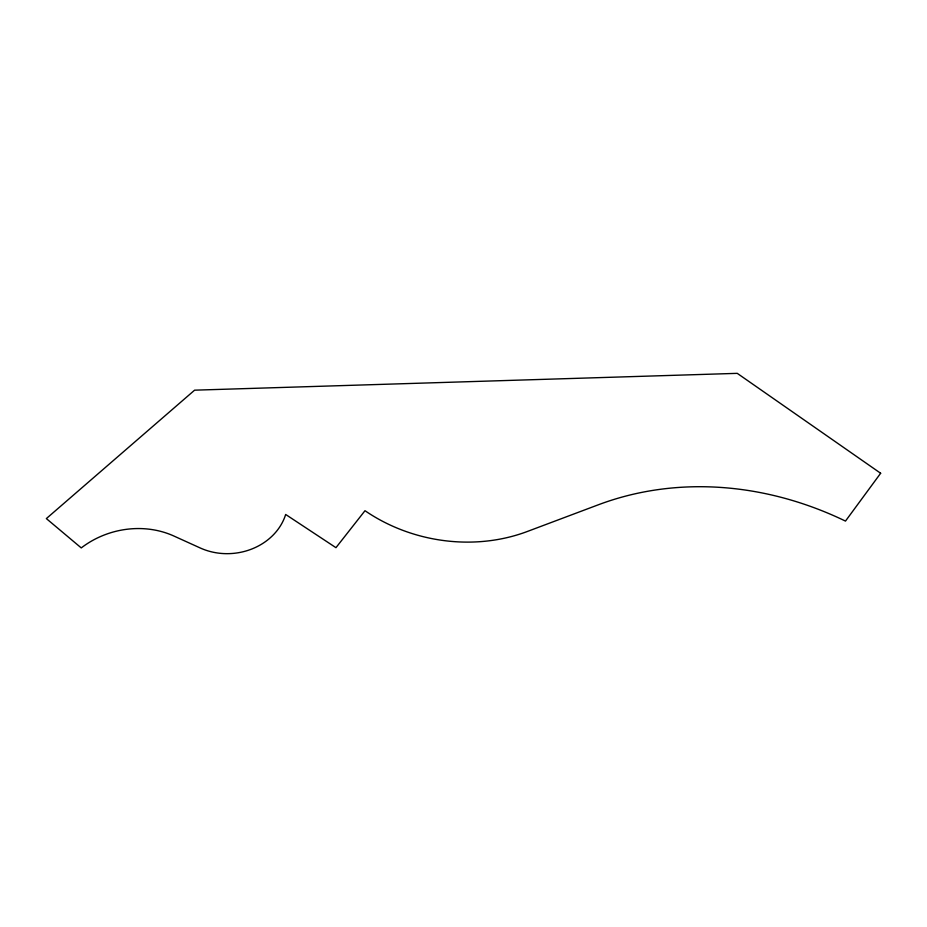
<?xml version="1.0" encoding="UTF-8"?>
<svg xmlns="http://www.w3.org/2000/svg" width="927" height="927" viewBox="0 0 927 927"><rect width="100%" height="100%" fill="white"/><g stroke="black" fill="none" stroke-linecap="round" stroke-linejoin="round"><path stroke-width="1.39" d="M880.65 473.257L845.482 521.09A341.275 298.367 48.9 0 0 598.378 504.775L527.231 531.519A155.968 131.425 11.7 0 1 364.995 510.707L335.956 547.672L285.667 514.473A59.085 51.194 -5.6 0 1 200.278 547.996L173.836 536.003A83.279 72.781 -16.7 0 0 81.252 547.915L46.35 518.587L194.6 390.174L737.255 373.349L880.65 473.257"/></g></svg>
